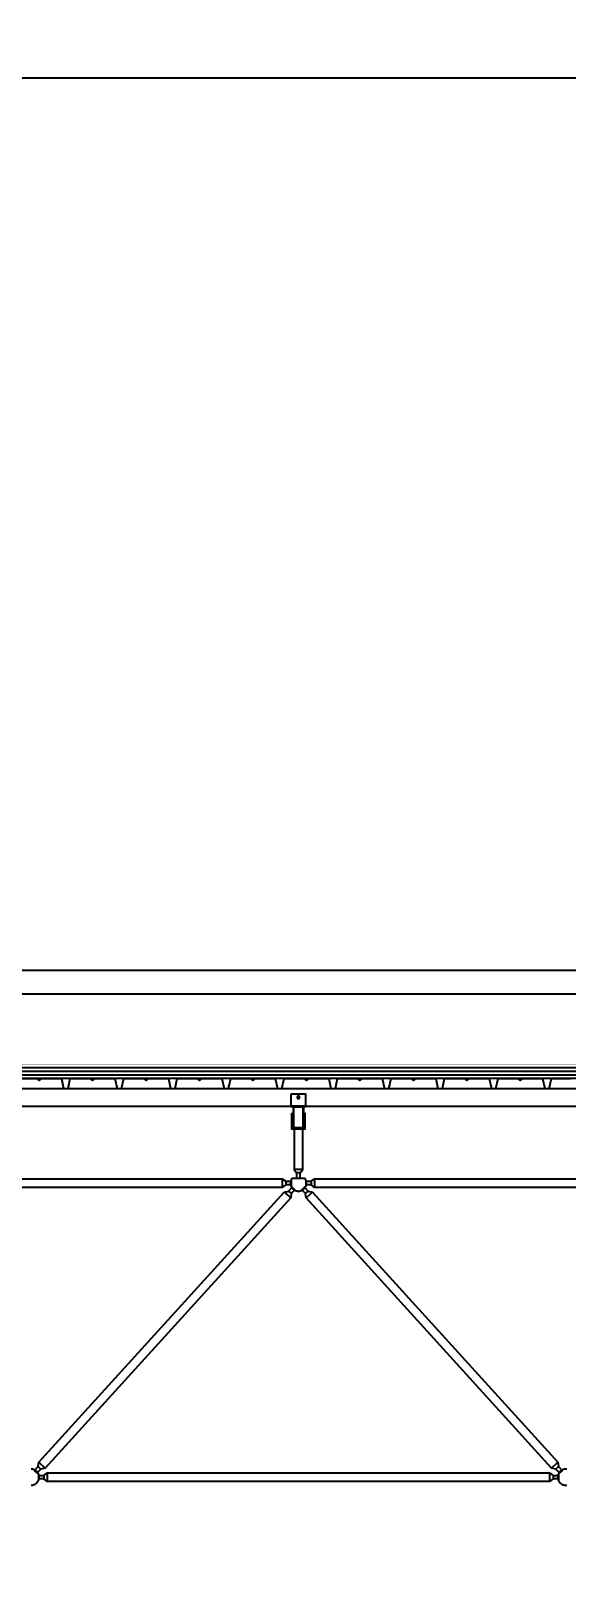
# Model space of a CAD drawing. Header units: centimetres. Extents: x 26569 to 160723, y -3143 to 14565.
# Drawn here: x 37776.7 to 37927.1, y 6232.1 to 6667.7 of the extents above; entities that cross this region are included whole.
import ezdxf

# ---------------------------------------------------------------- set-up
doc = ezdxf.new("R2010")
doc.units = ezdxf.units.CM
doc.header["$LTSCALE"] = 100
for name, color, linetype in [('A-ANNO-DIMS', 187, 'Continuous'), ('A-ELEV-02', 253, 'Continuous'), ('A-ELEV-04', 250, 'Continuous'), ('A-WALL-INSL', 249, 'Continuous'), ('A-WALL-SNWPNL', 200, 'Continuous'), ('S-STEL', 3, 'Continuous')]:
    doc.layers.add(name, color=color, linetype=linetype)
doc.styles.add('Fields_100', font='act_simplex.shx', dxfattribs={"width": 0.8, "height": 20})
doc.linetypes.add('BATTING', pattern='A,0.00254,-2.54,[134,ltypeshp.shx,S=2.54,R=0,X=-2.54,Y=0],-5.08,[134,ltypeshp.shx,S=2.54,R=180,X=2.54,Y=0],-2.54', length=10.16254)
doc.dimstyles.new('FIELDS_100', dxfattribs={"dimscale": 0, "dimtxt": 20, "dimasz": 5, "dimexe": 5, "dimexo": 5, "dimgap": 5, "dimtad": 0, "dimdec": 0, "dimzin": 0, "dimdsep": 46, "dimtxsty": 'Fields_100', "dimblk": 'DOT', "dimcen": 0.09, "dimclrt": 50, "dimadec": 0, "dimazin": 0, "dimtfac": 1, "dimtdec": 0, "dimtix": 1, "dimtofl": 0, "dimtmove": 1, "dimatfit": 3, "dimfxl": 5, "dimfxlon": 1, "dimtolj": 1, "dimtzin": 0, "dimarcsym": 0})

# ---------------------------------------------------------------- blocks, each defined once
blk = doc.blocks.new('_Dot')
at = {"color": 0, "linetype": 'ByBlock', "lineweight": -2}
blk.add_line((-0.5, 0), (-1, 0), dxfattribs=at)
at = {"color": 0, "linetype": 'ByBlock', "const_width": 0.5}
blk.add_lwpolyline([(-0.25, 0, 1), (0.25, 0, 1)], format="xyb", close=True, dxfattribs=at)
blk = doc.blocks.new('*D696')
at = {"layer": 'A-ANNO-DIMS', "color": 0, "lineweight": -2, "transparency": 16777216}
for p, q in [((37626.73, 6649.56), (37626.73, 6659.56)), ((38526.73, 6649.56), (38526.73, 6659.56)), ((37631.73, 6654.56), (38045.07, 6654.56)), ((38521.73, 6654.56), (38108.4, 6654.56))]:
    blk.add_line(p, q, dxfattribs=at)
at = {"layer": 'DEFPOINTS', "color": 0, "transparency": 16777216}
for p in [(38526.73, 6654.56), (37626.73, 6232.06), (38526.73, 6232.06)]:
    blk.add_point(p, dxfattribs=at)
at = {"layer": 'A-ANNO-DIMS', "color": 0, "lineweight": -2, "transparency": 16777216, "xscale": 5, "yscale": 5, "zscale": 5, "rotation": 180}
blk.add_blockref('_Dot', (37626.73, 6654.56), dxfattribs=at)
at = {"layer": 'A-ANNO-DIMS', "color": 0, "lineweight": -2, "transparency": 16777216, "xscale": 5, "yscale": 5, "zscale": 5}
blk.add_blockref('_Dot', (38526.73, 6654.56), dxfattribs=at)
at = {"layer": 'A-ANNO-DIMS', "color": 50, "transparency": 16777216, "insert": (38076.73, 6654.56), "char_height": 20, "attachment_point": 5, "style": 'Fields_100'}
blk.add_mtext('\\A1;1800', dxfattribs=at)

msp = doc.modelspace()

# ---------------------------------------------------------------- linework, layer by layer
at = {"layer": 'A-ELEV-02'}
for points in [[(36704.23, 6371.06), (41237.98, 6371.06)], [(36704.23, 6366.06), (41237.98, 6366.06)], [(37853.73, 6366.06), (37849.73, 6366.06)], [(37849.93, 6363.26), (37850.18, 6363.26)], [(37849.93, 6362.56), (37850.18, 6362.56)], [(37853.28, 6363.26), (37853.53, 6363.26)], [(37853.28, 6362.56), (37853.53, 6362.56)], [(37850.53, 6359.66), (37850.53, 6348.36), (37851.23, 6347.36), (37851.23, 6345.86)], [(37852.23, 6345.86), (37852.23, 6347.36), (37852.94, 6348.36), (37852.94, 6359.66)], [(37852.94, 6348.36), (37850.53, 6348.36)], [(37852.23, 6347.36), (37851.23, 6347.36)], [(37703.78, 6345.01), (37705.28, 6345.01), (37706.28, 6345.72), (37847.18, 6345.72), (37848.18, 6345.01), (37849.68, 6345.01)], [(37849.68, 6344.01), (37848.18, 6344.01), (37847.18, 6343.3), (37706.28, 6343.3), (37705.28, 6344.01), (37703.78, 6344.01)], [(37847.18, 6345.72), (37847.18, 6343.3)], [(37848.18, 6345.01), (37848.18, 6344.01)], [(37849.93, 6345.86), (37849.89, 6345.8), (37849.85, 6345.74), (37849.81, 6345.68), (37849.77, 6345.61), (37849.73, 6345.54), (37849.7, 6345.47), (37849.67, 6345.4), (37849.64, 6345.33), (37849.61, 6345.26), (37849.6, 6345.22), (37849.59, 6345.18), (37849.57, 6345.14), (37849.56, 6345.11), (37849.55, 6345.07), (37849.54, 6345.03), (37849.54, 6344.99), (37849.53, 6344.95), (37849.52, 6344.91), (37849.51, 6344.87), (37849.51, 6344.83), (37849.5, 6344.79), (37849.5, 6344.75), (37849.49, 6344.71), (37849.49, 6344.67), (37849.49, 6344.63), (37849.49, 6344.59), (37849.48, 6344.55), (37849.48, 6344.52), (37849.48, 6344.48), (37849.49, 6344.44), (37849.49, 6344.4), (37849.49, 6344.36), (37849.49, 6344.32), (37849.5, 6344.28), (37849.5, 6344.24), (37849.51, 6344.2), (37849.51, 6344.16), (37849.53, 6344.08), (37849.54, 6344.01), (37849.56, 6343.93), (37849.58, 6343.86), (37849.61, 6343.78), (37849.63, 6343.71), (37849.66, 6343.64), (37849.69, 6343.57), (37849.72, 6343.51), (37849.76, 6343.44), (37849.79, 6343.37), (37849.83, 6343.31), (37849.87, 6343.25), (37849.92, 6343.18), (37849.96, 6343.12), (37850.01, 6343.06), (37850.07, 6343), (37850.12, 6342.95), (37850.15, 6342.92), (37850.17, 6342.89), (37850.2, 6342.86), (37850.23, 6342.84), (37850.26, 6342.81), (37850.29, 6342.78), (37850.32, 6342.76), (37850.35, 6342.73), (37850.39, 6342.71), (37850.42, 6342.69), (37850.45, 6342.66), (37850.48, 6342.64), (37850.52, 6342.62), (37850.55, 6342.6), (37850.59, 6342.58), (37850.62, 6342.56), (37850.65, 6342.54), (37850.69, 6342.52), (37850.73, 6342.5), (37850.76, 6342.48), (37850.8, 6342.47), (37850.83, 6342.45), (37850.87, 6342.43), (37850.91, 6342.42), (37850.94, 6342.41), (37850.98, 6342.39), (37851.02, 6342.38), (37851.06, 6342.37), (37851.13, 6342.34), (37851.21, 6342.33), (37851.28, 6342.31), (37851.36, 6342.29), (37851.43, 6342.28), (37851.51, 6342.27), (37851.59, 6342.27), (37851.66, 6342.26), (37851.73, 6342.26), (37851.81, 6342.26), (37851.88, 6342.27), (37851.96, 6342.27), (37852.03, 6342.28), (37852.11, 6342.29), (37852.19, 6342.31), (37852.26, 6342.33), (37852.34, 6342.34), (37852.41, 6342.37), (37852.45, 6342.38), (37852.49, 6342.39), (37852.52, 6342.41), (37852.56, 6342.42), (37852.6, 6342.43), (37852.63, 6342.45), (37852.67, 6342.47), (37852.71, 6342.48), (37852.74, 6342.5), (37852.78, 6342.52), (37852.81, 6342.54), (37852.85, 6342.56), (37852.88, 6342.58), (37852.92, 6342.6), (37852.95, 6342.62), (37852.98, 6342.64), (37853.02, 6342.66), (37853.05, 6342.69), (37853.08, 6342.71), (37853.11, 6342.73), (37853.15, 6342.76), (37853.18, 6342.78), (37853.21, 6342.81), (37853.24, 6342.84), (37853.27, 6342.86), (37853.29, 6342.89), (37853.32, 6342.92), (37853.35, 6342.95), (37853.4, 6343), (37853.45, 6343.06), (37853.5, 6343.12), (37853.55, 6343.18), (37853.59, 6343.25), (37853.64, 6343.31), (37853.68, 6343.37), (37853.71, 6343.44), (37853.75, 6343.51), (37853.78, 6343.57), (37853.81, 6343.64), (37853.84, 6343.71), (37853.86, 6343.78), (37853.89, 6343.86), (37853.91, 6343.93), (37853.93, 6344.01), (37853.94, 6344.08), (37853.96, 6344.16), (37853.96, 6344.2), (37853.97, 6344.24), (37853.97, 6344.28), (37853.98, 6344.32), (37853.98, 6344.36), (37853.98, 6344.4), (37853.98, 6344.44), (37853.98, 6344.48), (37853.98, 6344.52), (37853.98, 6344.55), (37853.98, 6344.59), (37853.98, 6344.63), (37853.98, 6344.67), (37853.98, 6344.71), (37853.97, 6344.75), (37853.97, 6344.79), (37853.96, 6344.83), (37853.96, 6344.87), (37853.95, 6344.91), (37853.94, 6344.95), (37853.93, 6344.99), (37853.92, 6345.03), (37853.91, 6345.07), (37853.9, 6345.11), (37853.89, 6345.14), (37853.88, 6345.18), (37853.87, 6345.22), (37853.86, 6345.26), (37853.83, 6345.33), (37853.8, 6345.4), (37853.77, 6345.47), (37853.73, 6345.54), (37853.7, 6345.61), (37853.66, 6345.68), (37853.62, 6345.74), (37853.58, 6345.8), (37853.53, 6345.86)], [(37849.67, 6343.62), (37851.04, 6342.37)], [(37849.68, 6345.44), (37849.68, 6343.58)], [(37849.93, 6345.86), (37853.53, 6345.86)], [(37852.43, 6342.37), (37853.8, 6343.62)], [(37853.78, 6345.01), (37855.28, 6345.01), (37856.28, 6345.72), (37997.18, 6345.72), (37998.18, 6345.01), (37999.68, 6345.01)], [(37853.78, 6345.44), (37853.78, 6343.58)], [(37999.68, 6344.01), (37998.18, 6344.01), (37997.18, 6343.3), (37856.28, 6343.3), (37855.28, 6344.01), (37853.78, 6344.01)], [(37855.28, 6345.01), (37855.28, 6344.01)], [(37856.28, 6345.72), (37856.28, 6343.3)], [(37847.78, 6341.96), (37849.57, 6340.33)], [(37848.98, 6342.22), (37849.72, 6341.55)], [(37853.75, 6341.55), (37854.49, 6342.22)], [(37853.9, 6340.33), (37855.69, 6341.96)], [(37778.75, 6264.98), (37779.49, 6264.3)], [(37778.9, 6266.19), (37780.69, 6264.57)], [(37922.78, 6264.57), (37924.57, 6266.19)], [(37923.98, 6264.3), (37924.72, 6264.98)], [(37776.73, 6259.76), (37776.78, 6259.76), (37776.83, 6259.76), (37776.89, 6259.77), (37776.94, 6259.77), (37776.99, 6259.78), (37777.04, 6259.78), (37777.09, 6259.79), (37777.14, 6259.8), (37777.2, 6259.81), (37777.25, 6259.82), (37777.3, 6259.83), (37777.35, 6259.85), (37777.41, 6259.86), (37777.46, 6259.88), (37777.51, 6259.9), (37777.56, 6259.92), (37777.61, 6259.94), (37777.67, 6259.96), (37777.72, 6259.99), (37777.77, 6260.01), (37777.82, 6260.04), (37777.87, 6260.07), (37777.92, 6260.1), (37777.97, 6260.13), (37778.01, 6260.16), (37778.06, 6260.19), (37778.11, 6260.23), (37778.15, 6260.27), (37778.2, 6260.3), (37778.24, 6260.34), (37778.28, 6260.38), (37778.33, 6260.42), (37778.37, 6260.46), (37778.41, 6260.51), (37778.44, 6260.55), (37778.48, 6260.59), (37778.52, 6260.64), (37778.55, 6260.69), (37778.59, 6260.73), (37778.62, 6260.78), (37778.65, 6260.83), (37778.68, 6260.88), (37778.71, 6260.93), (37778.73, 6260.98), (37778.76, 6261.03), (37778.78, 6261.08), (37778.81, 6261.13), (37778.83, 6261.18), (37778.85, 6261.24), (37778.86, 6261.29), (37778.88, 6261.34), (37778.9, 6261.39), (37778.91, 6261.45), (37778.92, 6261.5), (37778.94, 6261.55), (37778.95, 6261.6), (37778.96, 6261.66), (37778.96, 6261.71), (37778.97, 6261.76), (37778.98, 6261.81), (37778.98, 6261.86), (37778.98, 6261.91), (37778.98, 6261.96), (37778.98, 6262.01), (37778.98, 6262.06), (37778.98, 6262.11), (37778.98, 6262.16), (37778.98, 6262.21), (37778.97, 6262.27), (37778.96, 6262.32), (37778.96, 6262.37), (37778.95, 6262.42), (37778.94, 6262.47), (37778.92, 6262.53), (37778.91, 6262.58), (37778.9, 6262.63), (37778.88, 6262.68), (37778.86, 6262.74), (37778.85, 6262.79), (37778.83, 6262.84), (37778.81, 6262.89), (37778.78, 6262.94), (37778.76, 6262.99), (37778.73, 6263.05), (37778.71, 6263.1), (37778.68, 6263.15), (37778.65, 6263.19), (37778.62, 6263.24), (37778.59, 6263.29), (37778.55, 6263.34), (37778.52, 6263.38), (37778.48, 6263.43), (37778.44, 6263.48), (37778.41, 6263.52), (37778.37, 6263.56), (37778.33, 6263.6), (37778.28, 6263.64), (37778.24, 6263.68), (37778.2, 6263.72), (37778.15, 6263.76), (37778.11, 6263.8), (37778.06, 6263.83), (37778.01, 6263.86), (37777.97, 6263.9), (37777.92, 6263.93), (37777.87, 6263.96), (37777.82, 6263.98), (37777.77, 6264.01), (37777.72, 6264.04), (37777.67, 6264.06), (37777.61, 6264.08), (37777.56, 6264.1), (37777.51, 6264.12), (37777.46, 6264.14), (37777.41, 6264.16), (37777.35, 6264.18), (37777.3, 6264.19), (37777.25, 6264.2), (37777.2, 6264.21), (37777.14, 6264.22), (37777.09, 6264.23), (37777.04, 6264.24), (37776.99, 6264.25), (37776.94, 6264.25), (37776.89, 6264.26), (37776.83, 6264.26), (37776.78, 6264.26), (37776.73, 6264.26)], [(37777.43, 6264.15), (37778.8, 6262.91)], [(37778.78, 6262.51), (37780.28, 6262.51), (37781.28, 6263.22), (37922.18, 6263.22), (37923.18, 6262.51), (37924.68, 6262.51)], [(37778.78, 6262.94), (37778.78, 6261.08)], [(37924.68, 6261.51), (37923.18, 6261.51), (37922.18, 6260.8), (37781.28, 6260.8), (37780.28, 6261.51), (37778.78, 6261.51)], [(37780.28, 6262.51), (37780.28, 6261.51)], [(37781.28, 6263.22), (37781.28, 6260.8)], [(37922.18, 6263.22), (37922.18, 6260.8)], [(37923.18, 6262.51), (37923.18, 6261.51)], [(37927.09, 6264.23), (37927.04, 6264.24), (37926.99, 6264.25), (37926.94, 6264.25), (37926.89, 6264.26), (37926.83, 6264.26), (37926.78, 6264.26), (37926.73, 6264.26), (37926.68, 6264.26), (37926.63, 6264.26), (37926.58, 6264.26), (37926.53, 6264.25), (37926.48, 6264.25), (37926.43, 6264.24), (37926.38, 6264.23), (37926.32, 6264.22), (37926.27, 6264.21), (37926.22, 6264.2), (37926.17, 6264.19), (37926.12, 6264.18), (37926.06, 6264.16), (37926.01, 6264.14), (37925.96, 6264.12), (37925.91, 6264.1), (37925.85, 6264.08), (37925.8, 6264.06), (37925.75, 6264.04), (37925.7, 6264.01), (37925.65, 6263.98), (37925.6, 6263.96), (37925.55, 6263.93), (37925.5, 6263.9), (37925.46, 6263.86), (37925.41, 6263.83), (37925.36, 6263.8), (37925.32, 6263.76), (37925.27, 6263.72), (37925.23, 6263.68), (37925.19, 6263.64), (37925.14, 6263.6), (37925.1, 6263.56), (37925.06, 6263.52), (37925.02, 6263.48), (37924.99, 6263.43), (37924.95, 6263.38), (37924.92, 6263.34), (37924.88, 6263.29), (37924.85, 6263.24), (37924.82, 6263.19), (37924.79, 6263.15), (37924.76, 6263.1), (37924.74, 6263.05), (37924.71, 6262.99), (37924.69, 6262.94), (37924.66, 6262.89), (37924.64, 6262.84), (37924.62, 6262.79), (37924.6, 6262.74), (37924.59, 6262.68), (37924.57, 6262.63), (37924.56, 6262.58), (37924.54, 6262.53), (37924.53, 6262.47), (37924.52, 6262.42), (37924.51, 6262.37), (37924.51, 6262.32), (37924.5, 6262.27), (37924.49, 6262.21), (37924.49, 6262.16), (37924.49, 6262.11), (37924.48, 6262.06), (37924.48, 6262.01), (37924.48, 6261.96), (37924.49, 6261.91), (37924.49, 6261.86), (37924.49, 6261.81), (37924.5, 6261.76), (37924.51, 6261.71), (37924.51, 6261.66), (37924.52, 6261.6), (37924.53, 6261.55), (37924.54, 6261.5), (37924.56, 6261.45), (37924.57, 6261.39), (37924.59, 6261.34), (37924.6, 6261.29), (37924.62, 6261.24), (37924.64, 6261.18), (37924.66, 6261.13), (37924.69, 6261.08), (37924.71, 6261.03), (37924.74, 6260.98), (37924.76, 6260.93), (37924.79, 6260.88), (37924.82, 6260.83), (37924.85, 6260.78), (37924.88, 6260.73), (37924.92, 6260.69), (37924.95, 6260.64), (37924.99, 6260.59), (37925.02, 6260.55), (37925.06, 6260.51), (37925.1, 6260.46), (37925.14, 6260.42), (37925.19, 6260.38), (37925.23, 6260.34), (37925.27, 6260.3), (37925.32, 6260.27), (37925.36, 6260.23), (37925.41, 6260.19), (37925.46, 6260.16), (37925.5, 6260.13), (37925.55, 6260.1), (37925.6, 6260.07), (37925.65, 6260.04), (37925.7, 6260.01), (37925.75, 6259.99), (37925.8, 6259.96), (37925.85, 6259.94), (37925.91, 6259.92), (37925.96, 6259.9), (37926.01, 6259.88), (37926.06, 6259.86), (37926.12, 6259.85), (37926.17, 6259.83), (37926.22, 6259.82), (37926.27, 6259.81), (37926.32, 6259.8), (37926.38, 6259.79), (37926.43, 6259.78), (37926.48, 6259.78), (37926.53, 6259.77), (37926.58, 6259.77), (37926.63, 6259.76), (37926.68, 6259.76), (37926.73, 6259.76), (37926.78, 6259.76), (37926.83, 6259.76), (37926.89, 6259.77), (37926.94, 6259.77), (37926.99, 6259.78), (37927.04, 6259.78), (37927.09, 6259.79)], [(37924.67, 6262.91), (37926.04, 6264.15)], [(37924.68, 6262.94), (37924.68, 6261.08)]]:
    msp.add_lwpolyline(points, dxfattribs=at)
for points in [[(37849.73, 6369.56), (37853.73, 6369.56), (37853.73, 6365.91), (37849.73, 6365.91)], [(37852.08, 6368.56), (37852.08, 6368.57), (37852.08, 6368.58), (37852.08, 6368.59), (37852.08, 6368.59), (37852.08, 6368.6), (37852.08, 6368.61), (37852.08, 6368.62), (37852.08, 6368.63), (37852.08, 6368.63), (37852.08, 6368.64), (37852.07, 6368.65), (37852.07, 6368.66), (37852.07, 6368.67), (37852.07, 6368.67), (37852.06, 6368.68), (37852.06, 6368.69), (37852.06, 6368.7), (37852.05, 6368.71), (37852.05, 6368.72), (37852.05, 6368.72), (37852.04, 6368.73), (37852.04, 6368.74), (37852.03, 6368.75), (37852.03, 6368.75), (37852.02, 6368.76), (37852.02, 6368.77), (37852.01, 6368.78), (37852.01, 6368.78), (37852, 6368.79), (37851.99, 6368.8), (37851.99, 6368.8), (37851.98, 6368.81), (37851.98, 6368.82), (37851.97, 6368.82), (37851.96, 6368.83), (37851.95, 6368.83), (37851.95, 6368.84), (37851.94, 6368.85), (37851.93, 6368.85), (37851.93, 6368.86), (37851.92, 6368.86), (37851.91, 6368.86), (37851.9, 6368.87), (37851.9, 6368.87), (37851.89, 6368.88), (37851.88, 6368.88), (37851.87, 6368.88), (37851.86, 6368.89), (37851.86, 6368.89), (37851.85, 6368.89), (37851.84, 6368.9), (37851.83, 6368.9), (37851.82, 6368.9), (37851.81, 6368.9), (37851.81, 6368.9), (37851.8, 6368.91), (37851.79, 6368.91), (37851.78, 6368.91), (37851.77, 6368.91), (37851.77, 6368.91), (37851.76, 6368.91), (37851.75, 6368.91), (37851.74, 6368.91), (37851.73, 6368.91), (37851.73, 6368.91), (37851.72, 6368.91), (37851.71, 6368.91), (37851.7, 6368.91), (37851.69, 6368.91), (37851.69, 6368.91), (37851.68, 6368.91), (37851.67, 6368.91), (37851.66, 6368.9), (37851.65, 6368.9), (37851.65, 6368.9), (37851.64, 6368.9), (37851.63, 6368.9), (37851.62, 6368.89), (37851.61, 6368.89), (37851.61, 6368.89), (37851.6, 6368.88), (37851.59, 6368.88), (37851.58, 6368.88), (37851.57, 6368.87), (37851.57, 6368.87), (37851.56, 6368.86), (37851.55, 6368.86), (37851.54, 6368.86), (37851.54, 6368.85), (37851.53, 6368.85), (37851.52, 6368.84), (37851.51, 6368.83), (37851.51, 6368.83), (37851.5, 6368.82), (37851.49, 6368.82), (37851.49, 6368.81), (37851.48, 6368.8), (37851.47, 6368.8), (37851.47, 6368.79), (37851.46, 6368.78), (37851.46, 6368.78), (37851.45, 6368.77), (37851.45, 6368.76), (37851.44, 6368.75), (37851.44, 6368.75), (37851.43, 6368.74), (37851.43, 6368.73), (37851.42, 6368.72), (37851.42, 6368.72), (37851.42, 6368.71), (37851.41, 6368.7), (37851.41, 6368.69), (37851.41, 6368.68), (37851.4, 6368.67), (37851.4, 6368.67), (37851.4, 6368.66), (37851.4, 6368.65), (37851.39, 6368.64), (37851.39, 6368.63), (37851.39, 6368.63), (37851.39, 6368.62), (37851.39, 6368.61), (37851.39, 6368.6), (37851.39, 6368.59), (37851.39, 6368.59), (37851.38, 6368.58), (37851.38, 6368.57), (37851.38, 6368.56), (37851.38, 6368.55), (37851.38, 6368.55), (37851.39, 6368.54), (37851.39, 6368.53), (37851.39, 6368.52), (37851.39, 6368.51), (37851.39, 6368.51), (37851.39, 6368.5), (37851.39, 6368.49), (37851.39, 6368.48), (37851.4, 6368.47), (37851.4, 6368.47), (37851.4, 6368.46), (37851.4, 6368.45), (37851.41, 6368.44), (37851.41, 6368.43), (37851.41, 6368.43), (37851.42, 6368.42), (37851.42, 6368.41), (37851.42, 6368.4), (37851.43, 6368.39), (37851.43, 6368.39), (37851.44, 6368.38), (37851.44, 6368.37), (37851.45, 6368.36), (37851.45, 6368.36), (37851.46, 6368.35), (37851.46, 6368.34), (37851.47, 6368.33), (37851.47, 6368.33), (37851.48, 6368.32), (37851.49, 6368.31), (37851.49, 6368.31), (37851.5, 6368.3), (37851.51, 6368.3), (37851.51, 6368.29), (37851.52, 6368.28), (37851.53, 6368.28), (37851.54, 6368.27), (37851.54, 6368.27), (37851.55, 6368.26), (37851.56, 6368.26), (37851.57, 6368.26), (37851.57, 6368.25), (37851.58, 6368.25), (37851.59, 6368.24), (37851.6, 6368.24), (37851.61, 6368.24), (37851.61, 6368.23), (37851.62, 6368.23), (37851.63, 6368.23), (37851.64, 6368.23), (37851.65, 6368.22), (37851.65, 6368.22), (37851.66, 6368.22), (37851.67, 6368.22), (37851.68, 6368.22), (37851.69, 6368.22), (37851.69, 6368.21), (37851.7, 6368.21), (37851.71, 6368.21), (37851.72, 6368.21), (37851.73, 6368.21), (37851.73, 6368.21), (37851.74, 6368.21), (37851.75, 6368.21), (37851.76, 6368.21), (37851.77, 6368.21), (37851.77, 6368.21), (37851.78, 6368.22), (37851.79, 6368.22), (37851.8, 6368.22), (37851.81, 6368.22), (37851.81, 6368.22), (37851.82, 6368.22), (37851.83, 6368.23), (37851.84, 6368.23), (37851.85, 6368.23), (37851.86, 6368.23), (37851.86, 6368.24), (37851.87, 6368.24), (37851.88, 6368.24), (37851.89, 6368.25), (37851.9, 6368.25), (37851.9, 6368.26), (37851.91, 6368.26), (37851.92, 6368.26), (37851.93, 6368.27), (37851.93, 6368.27), (37851.94, 6368.28), (37851.95, 6368.28), (37851.95, 6368.29), (37851.96, 6368.3), (37851.97, 6368.3), (37851.98, 6368.31), (37851.98, 6368.31), (37851.99, 6368.32), (37851.99, 6368.33), (37852, 6368.33), (37852.01, 6368.34), (37852.01, 6368.35), (37852.02, 6368.36), (37852.02, 6368.36), (37852.03, 6368.37), (37852.03, 6368.38), (37852.04, 6368.39), (37852.04, 6368.39), (37852.05, 6368.4), (37852.05, 6368.41), (37852.05, 6368.42), (37852.06, 6368.43), (37852.06, 6368.43), (37852.06, 6368.44), (37852.07, 6368.45), (37852.07, 6368.46), (37852.07, 6368.47), (37852.07, 6368.47), (37852.08, 6368.48), (37852.08, 6368.49), (37852.08, 6368.5), (37852.08, 6368.51), (37852.08, 6368.51), (37852.08, 6368.52), (37852.08, 6368.53), (37852.08, 6368.54), (37852.08, 6368.55), (37852.08, 6368.55)], [(37849.93, 6364.16), (37850.18, 6364.16), (37850.18, 6359.91), (37853.28, 6359.91), (37853.28, 6364.16), (37853.53, 6364.16), (37853.53, 6359.66), (37849.93, 6359.66)], [(37777.74, 6263.87), (37778.75, 6264.98), (37778.9, 6266.19), (37847.78, 6341.96), (37848.98, 6342.22), (37849.99, 6343.33), (37850.73, 6342.66), (37849.72, 6341.55), (37849.57, 6340.33), (37780.69, 6264.57), (37779.49, 6264.3), (37778.48, 6263.19)], [(37924.99, 6263.19), (37923.98, 6264.3), (37922.78, 6264.57), (37853.9, 6340.33), (37853.75, 6341.55), (37852.74, 6342.66), (37853.48, 6343.33), (37854.49, 6342.22), (37855.69, 6341.96), (37924.57, 6266.19), (37924.72, 6264.98), (37925.73, 6263.87)]]:
    msp.add_lwpolyline(points, close=True, dxfattribs=at)
at = {"layer": 'A-ELEV-04'}
for p, q in [((41257.01, 6404.13), (31299.11, 6404.13)), ((32208.53, 6397.57), (41237.71, 6397.57))]:
    msp.add_line(p, q, dxfattribs=at)
at = {"layer": 'A-WALL-INSL', "ltscale": 0.002, "const_width": 0.1}
msp.add_lwpolyline([(41241.73, 6377.81), (32205.48, 6377.81)], dxfattribs=at)
at = {"layer": 'A-WALL-INSL', "linetype": 'BATTING', "ltscale": 0.002}
for points in [[(41241.73, 6376.81), (32205.48, 6376.81)], [(41241.73, 6374.81), (32205.48, 6374.81)]]:
    msp.add_lwpolyline(points, dxfattribs=at)
at = {"layer": 'A-WALL-INSL', "ltscale": 0.002}
for points in [[(41241.73, 6375.81), (32205.48, 6375.81)], [(41241.73, 6373.81), (32205.48, 6373.81)]]:
    msp.add_lwpolyline(points, dxfattribs=at)
at = {"layer": 'A-WALL-SNWPNL', "ltscale": 100}
for points in [[(37772.75, 6373.81), (37778.25, 6373.81), (37779, 6373.31), (37779.75, 6373.81), (37785.25, 6373.81), (37785.88, 6371.06), (37787.13, 6371.06), (37787.35, 6372.04)], [(37785.66, 6372.04), (37785.88, 6371.06), (37787.13, 6371.06), (37787.75, 6373.81), (37793.25, 6373.81), (37794, 6373.31), (37794.75, 6373.81), (37800.25, 6373.81), (37800.88, 6371.06), (37802.13, 6371.06), (37802.75, 6373.81), (37808.25, 6373.81), (37809, 6373.31), (37809.75, 6373.81), (37815.25, 6373.81), (37815.88, 6371.06), (37817.13, 6371.06), (37817.75, 6373.81), (37823.25, 6373.81), (37824, 6373.31), (37824.75, 6373.81), (37830.25, 6373.81), (37830.88, 6371.06), (37832.13, 6371.06), (37832.35, 6372.04)], [(37830.66, 6372.04), (37830.88, 6371.06), (37832.13, 6371.06), (37832.75, 6373.81), (37838.25, 6373.81), (37839, 6373.31), (37839.75, 6373.81), (37845.25, 6373.81), (37845.88, 6371.06), (37847.13, 6371.06), (37847.75, 6373.81), (37853.25, 6373.81), (37854, 6373.31), (37854.75, 6373.81), (37860.25, 6373.81), (37860.88, 6371.06), (37862.13, 6371.06), (37862.75, 6373.81), (37868.25, 6373.81), (37869, 6373.31), (37869.75, 6373.81), (37875.25, 6373.81), (37875.88, 6371.06), (37877.13, 6371.06), (37877.35, 6372.04)], [(37875.66, 6372.04), (37875.88, 6371.06), (37877.13, 6371.06), (37877.75, 6373.81), (37883.25, 6373.81), (37884, 6373.31), (37884.75, 6373.81), (37890.25, 6373.81), (37890.88, 6371.06), (37892.13, 6371.06), (37892.75, 6373.81), (37898.25, 6373.81), (37899, 6373.31), (37899.75, 6373.81), (37905.25, 6373.81), (37905.88, 6371.06), (37907.13, 6371.06), (37907.75, 6373.81), (37913.25, 6373.81), (37914, 6373.31), (37914.75, 6373.81), (37920.25, 6373.81), (37920.88, 6371.06), (37922.13, 6371.06), (37922.35, 6372.04)], [(37920.66, 6372.04), (37920.88, 6371.06), (37922.13, 6371.06), (37922.75, 6373.81), (37928.25, 6373.81)]]:
    msp.add_lwpolyline(points, dxfattribs=at)
at = {"layer": 'S-STEL'}
msp.add_lwpolyline([(37853.23, 6359.91), (37853.23, 6365.91), (37850.23, 6365.91), (37850.23, 6359.91)], dxfattribs=at)
msp.add_lwpolyline([(37853.08, 6365.76), (37850.38, 6365.76), (37850.38, 6360.06), (37853.08, 6360.06)], close=True, dxfattribs=at)

# ---------------------------------------------------------------- dimensions: what is measured, and where the dimension line sits
at = {"layer": 'A-ANNO-DIMS'}
dim = msp.add_linear_dim(base=(38526.73, 6654.56), p1=(37626.73, 6232.06), p2=(38526.73, 6232.06), dimstyle='FIELDS_100', override={"dimscale": 1, "dimlfac": 2}, dxfattribs=at)
dim.commit()
dim.dimension.update_dxf_attribs({"geometry": '*D696', "text_midpoint": (38076.73, 6654.56)})

doc.saveas('drawing.dxf')
